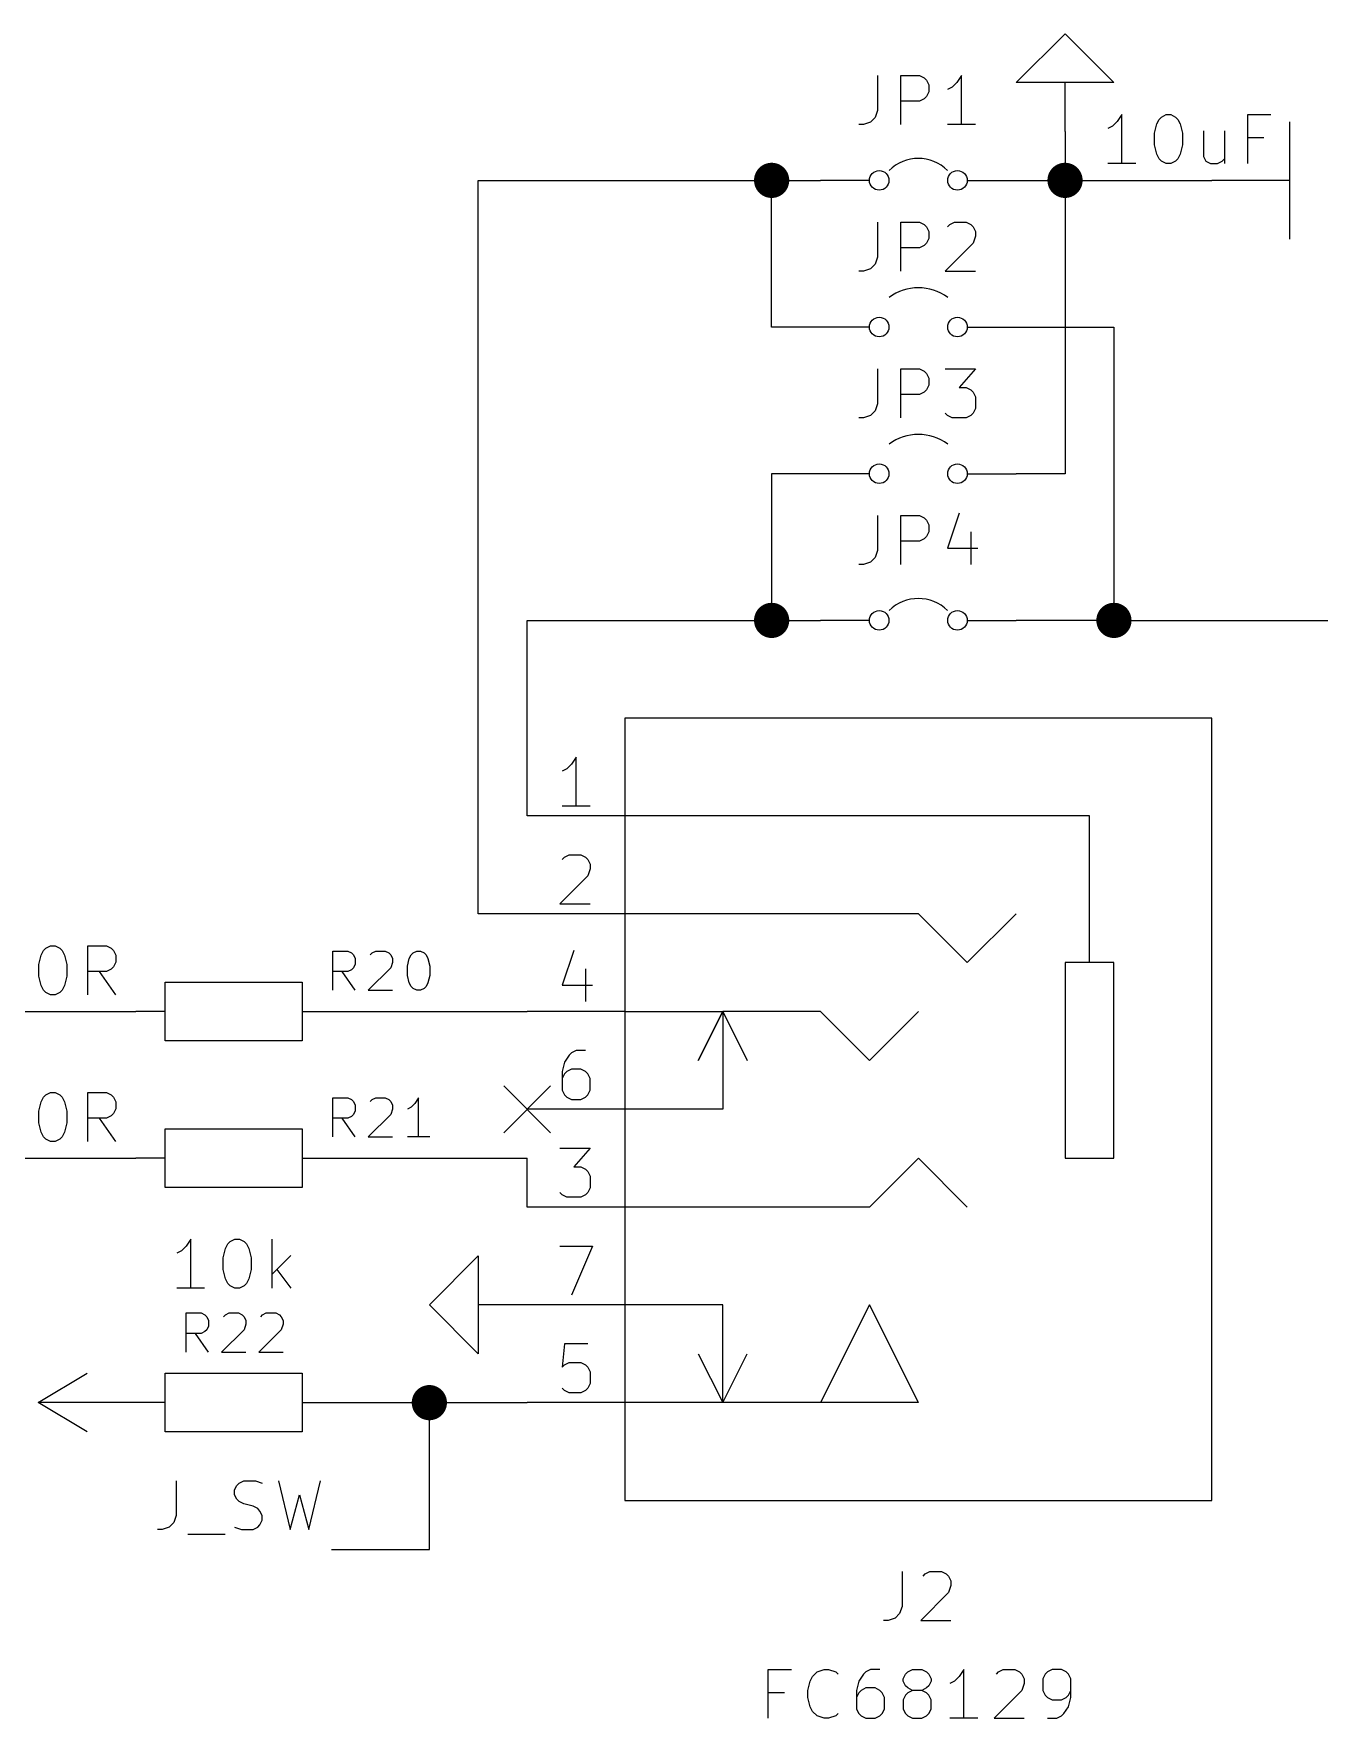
# Model space of a CAD drawing. Header units: inches. Extents: x 0.4 to 16.1, y -11.3 to -0.4.
# Drawn here: x 9.095 to 10.41, y -9.973 to -8.25 of the extents above; entities that cross this region are included whole.
import ezdxf

# ---------------------------------------------------------------- set-up
doc = ezdxf.new("R2010")
doc.units = ezdxf.units.IN
doc.header["$MEASUREMENT"] = 0
for name, color, linetype in [('BLUE', 174, 'CONTINUOUS'), ('GREENSIXTYFIVE', 129, 'CONTINUOUS'), ('LIGHTGREEN', 92, 'CONTINUOUS'), ('LIGHTRED', 12, 'CONTINUOUS'), ('RED', 14, 'CONTINUOUS'), ('REDSIX', 19, 'CONTINUOUS'), ('WHITE', 250, 'CONTINUOUS')]:
    doc.layers.add(name, color=color, linetype=linetype)

msp = doc.modelspace()

# ---------------------------------------------------------------- linework, layer by layer
at = {"layer": 'BLUE', "linetype": 'CONTINUOUS'}
for p, q in [((9.576, -9.326), (9.624, -9.374)), ((9.624, -9.326), (9.576, -9.374))]:
    msp.add_line(p, q, dxfattribs=at)
at = {"layer": 'GREENSIXTYFIVE', "linetype": 'CONTINUOUS'}
for p, q in [((9.9583, -8.2928), (9.9583, -8.3285)), ((9.9583, -8.2928), (9.9583, -8.3285)), ((9.9821, -8.3428), (9.9821, -8.2928)), ((9.9821, -8.2928), (10.0012, -8.2928)), ((9.9821, -8.3428), (9.9821, -8.2928)), ((9.9821, -8.2928), (10.0012, -8.2928)), ((10.0012, -8.2928), (10.006, -8.2952)), ((10.0012, -8.2928), (10.006, -8.2952)), ((10.006, -8.2952), (10.0083, -8.2976)), ((10.006, -8.2952), (10.0083, -8.2976)), ((10.0083, -8.2976), (10.0107, -8.3023)), ((10.0083, -8.2976), (10.0107, -8.3023)), ((10.0107, -8.3023), (10.0107, -8.3095)), ((10.0107, -8.3023), (10.0107, -8.3095)), ((10.0393, -8.2999), (10.0345, -8.3047)), ((10.0393, -8.2999), (10.0345, -8.3047)), ((10.044, -8.2928), (10.0393, -8.2999)), ((10.044, -8.2928), (10.0393, -8.2999)), ((10.044, -8.3428), (10.044, -8.2928)), ((10.044, -8.3428), (10.044, -8.2928)), ((10.0012, -8.319), (9.9821, -8.319)), ((10.0012, -8.319), (9.9821, -8.319)), ((10.006, -8.3166), (10.0012, -8.319)), ((10.006, -8.3166), (10.0012, -8.319)), ((10.0083, -8.3142), (10.006, -8.3166)), ((10.0083, -8.3142), (10.006, -8.3166)), ((10.0107, -8.3095), (10.0083, -8.3142)), ((10.0107, -8.3095), (10.0083, -8.3142)), ((10.0345, -8.3047), (10.0298, -8.3071)), ((10.0345, -8.3047), (10.0298, -8.3071)), ((9.956, -8.3357), (9.9512, -8.3404)), ((9.956, -8.3357), (9.9512, -8.3404)), ((9.9583, -8.3285), (9.956, -8.3357)), ((9.9583, -8.3285), (9.956, -8.3357)), ((10.2082, -8.3328), (10.2034, -8.3399)), ((10.2082, -8.3328), (10.2034, -8.3399)), ((10.2082, -8.3828), (10.2082, -8.3328)), ((10.2082, -8.3828), (10.2082, -8.3328)), ((10.2439, -8.3423), (10.2463, -8.3376)), ((10.2439, -8.3423), (10.2463, -8.3376)), ((10.2463, -8.3376), (10.2487, -8.3352)), ((10.2463, -8.3376), (10.2487, -8.3352)), ((10.2487, -8.3352), (10.2534, -8.3328)), ((10.2487, -8.3352), (10.2534, -8.3328)), ((10.2534, -8.3328), (10.2582, -8.3328)), ((10.2534, -8.3328), (10.2582, -8.3328)), ((10.2582, -8.3328), (10.2629, -8.3352)), ((10.2582, -8.3328), (10.2629, -8.3352)), ((10.2629, -8.3352), (10.2653, -8.3376)), ((10.2629, -8.3352), (10.2653, -8.3376)), ((10.2653, -8.3376), (10.2677, -8.3423)), ((10.2653, -8.3376), (10.2677, -8.3423)), ((10.3368, -8.3828), (10.3368, -8.3328)), ((10.3368, -8.3328), (10.3606, -8.3328)), ((10.3368, -8.3828), (10.3368, -8.3328)), ((10.3368, -8.3328), (10.3606, -8.3328)), ((9.944, -8.3428), (9.9393, -8.3428)), ((9.944, -8.3428), (9.9393, -8.3428)), ((9.9512, -8.3404), (9.944, -8.3428)), ((9.9512, -8.3404), (9.944, -8.3428)), ((10.0583, -8.3428), (10.0298, -8.3428)), ((10.0583, -8.3428), (10.0298, -8.3428)), ((10.1987, -8.3447), (10.1939, -8.3471)), ((10.1987, -8.3447), (10.1939, -8.3471)), ((10.2034, -8.3399), (10.1987, -8.3447)), ((10.2034, -8.3399), (10.1987, -8.3447)), ((10.2415, -8.3518), (10.2439, -8.3423)), ((10.2415, -8.3518), (10.2439, -8.3423)), ((10.2415, -8.3638), (10.2415, -8.3518)), ((10.2415, -8.3638), (10.2415, -8.3518)), ((10.2677, -8.3423), (10.2701, -8.3518)), ((10.2677, -8.3423), (10.2701, -8.3518)), ((10.2701, -8.3518), (10.2701, -8.3638)), ((10.2701, -8.3518), (10.2701, -8.3638)), ((10.2915, -8.3495), (10.2915, -8.3757)), ((10.2915, -8.3495), (10.2915, -8.3757)), ((10.3129, -8.3495), (10.3129, -8.3828)), ((10.3129, -8.3495), (10.3129, -8.3828)), ((10.2439, -8.3733), (10.2415, -8.3638)), ((10.2439, -8.3733), (10.2415, -8.3638)), ((10.2701, -8.3638), (10.2677, -8.3733)), ((10.2701, -8.3638), (10.2677, -8.3733)), ((10.3534, -8.3566), (10.3368, -8.3566)), ((10.3534, -8.3566), (10.3368, -8.3566)), ((10.2225, -8.3828), (10.1939, -8.3828)), ((10.2225, -8.3828), (10.1939, -8.3828)), ((10.2463, -8.378), (10.2439, -8.3733)), ((10.2463, -8.378), (10.2439, -8.3733)), ((10.2487, -8.3804), (10.2463, -8.378)), ((10.2487, -8.3804), (10.2463, -8.378)), ((10.2534, -8.3828), (10.2487, -8.3804)), ((10.2534, -8.3828), (10.2487, -8.3804)), ((10.2582, -8.3828), (10.2534, -8.3828)), ((10.2582, -8.3828), (10.2534, -8.3828)), ((10.2629, -8.3804), (10.2582, -8.3828)), ((10.2629, -8.3804), (10.2582, -8.3828)), ((10.2653, -8.378), (10.2629, -8.3804)), ((10.2653, -8.378), (10.2629, -8.3804)), ((10.2677, -8.3733), (10.2653, -8.378)), ((10.2677, -8.3733), (10.2653, -8.378)), ((10.2915, -8.3757), (10.2939, -8.3804)), ((10.2915, -8.3757), (10.2939, -8.3804)), ((10.2939, -8.3804), (10.2987, -8.3828)), ((10.2939, -8.3804), (10.2987, -8.3828)), ((10.2987, -8.3828), (10.3058, -8.3828)), ((10.2987, -8.3828), (10.3058, -8.3828)), ((10.3058, -8.3828), (10.3106, -8.3804)), ((10.3058, -8.3828), (10.3106, -8.3804)), ((10.3106, -8.3804), (10.3129, -8.378)), ((10.3106, -8.3804), (10.3129, -8.378)), ((9.9583, -8.4428), (9.9583, -8.4785)), ((9.9821, -8.4928), (9.9821, -8.4428)), ((9.9821, -8.4428), (10.0012, -8.4428)), ((10.0012, -8.4428), (10.006, -8.4452)), ((10.006, -8.4452), (10.0083, -8.4476)), ((10.0083, -8.4476), (10.0107, -8.4523)), ((10.0107, -8.4523), (10.0107, -8.4595)), ((10.0298, -8.4476), (10.0321, -8.4452)), ((10.0321, -8.4452), (10.0369, -8.4428)), ((10.0369, -8.4428), (10.0488, -8.4428)), ((10.0488, -8.4428), (10.0536, -8.4452)), ((10.0536, -8.4452), (10.056, -8.4476)), ((10.056, -8.4476), (10.0583, -8.4523)), ((10.0583, -8.4571), (10.056, -8.4642)), ((10.0583, -8.4523), (10.0583, -8.4571)), ((10.0012, -8.469), (9.9821, -8.469)), ((10.006, -8.4666), (10.0012, -8.469)), ((10.0083, -8.4642), (10.006, -8.4666)), ((10.0107, -8.4595), (10.0083, -8.4642)), ((10.056, -8.4642), (10.0274, -8.4928)), ((9.944, -8.4928), (9.9393, -8.4928)), ((9.9512, -8.4904), (9.944, -8.4928)), ((9.956, -8.4857), (9.9512, -8.4904)), ((9.9583, -8.4785), (9.956, -8.4857)), ((10.0274, -8.4928), (10.0583, -8.4928)), ((9.9583, -8.5928), (9.9583, -8.6285)), ((9.9821, -8.6428), (9.9821, -8.5928)), ((9.9821, -8.5928), (10.0012, -8.5928)), ((10.0012, -8.5928), (10.006, -8.5952)), ((10.006, -8.5952), (10.0083, -8.5976)), ((10.0274, -8.5928), (10.0583, -8.5928)), ((10.0583, -8.5928), (10.0417, -8.6119)), ((10.0083, -8.5976), (10.0107, -8.6023)), ((10.0107, -8.6095), (10.0083, -8.6142)), ((10.0107, -8.6023), (10.0107, -8.6095)), ((10.0417, -8.6119), (10.0488, -8.6119)), ((10.0488, -8.6119), (10.0536, -8.6142)), ((9.9583, -8.6285), (9.956, -8.6357)), ((10.0012, -8.619), (9.9821, -8.619)), ((10.006, -8.6166), (10.0012, -8.619)), ((10.0083, -8.6142), (10.006, -8.6166)), ((10.0536, -8.6142), (10.056, -8.6166)), ((10.056, -8.6166), (10.0583, -8.6214)), ((10.0583, -8.6214), (10.0583, -8.6333)), ((9.944, -8.6428), (9.9393, -8.6428)), ((9.9512, -8.6404), (9.944, -8.6428)), ((9.956, -8.6357), (9.9512, -8.6404)), ((10.0298, -8.6404), (10.0274, -8.638)), ((10.0345, -8.6428), (10.0298, -8.6404)), ((10.0488, -8.6428), (10.0345, -8.6428)), ((10.0536, -8.6404), (10.0488, -8.6428)), ((10.056, -8.638), (10.0536, -8.6404)), ((10.0583, -8.6333), (10.056, -8.638)), ((9.9583, -8.7428), (9.9583, -8.7785)), ((9.9821, -8.7928), (9.9821, -8.7428)), ((9.9821, -8.7428), (10.0012, -8.7428)), ((10.0012, -8.7428), (10.006, -8.7452)), ((10.006, -8.7452), (10.0083, -8.7476)), ((10.0083, -8.7476), (10.0107, -8.7523)), ((10.0417, -8.7404), (10.0298, -8.7761)), ((10.0012, -8.769), (9.9821, -8.769)), ((10.006, -8.7666), (10.0012, -8.769)), ((10.0083, -8.7642), (10.006, -8.7666)), ((10.0107, -8.7595), (10.0083, -8.7642)), ((10.0107, -8.7523), (10.0107, -8.7595)), ((10.0536, -8.7595), (10.0536, -8.7928)), ((9.956, -8.7857), (9.9512, -8.7904)), ((9.9583, -8.7785), (9.956, -8.7857)), ((10.0298, -8.7761), (10.0607, -8.7761)), ((9.944, -8.7928), (9.9393, -8.7928)), ((9.9512, -8.7904), (9.944, -8.7928)), ((9.1007, -9.2019), (9.1031, -9.1923)), ((9.1031, -9.1923), (9.1055, -9.1876)), ((9.1055, -9.1876), (9.1079, -9.1852)), ((9.1079, -9.1852), (9.1126, -9.1828)), ((9.1126, -9.1828), (9.1174, -9.1828)), ((9.1174, -9.1828), (9.1221, -9.1852)), ((9.1221, -9.1852), (9.1245, -9.1876)), ((9.1245, -9.1876), (9.1269, -9.1923)), ((9.1269, -9.1923), (9.1293, -9.2019)), ((9.1507, -9.2328), (9.1507, -9.1828)), ((9.1507, -9.1828), (9.1698, -9.1828)), ((9.1698, -9.1828), (9.1745, -9.1852)), ((9.1745, -9.1852), (9.1769, -9.1876)), ((9.1769, -9.1876), (9.1793, -9.1923)), ((9.1793, -9.1995), (9.1769, -9.2042)), ((9.1793, -9.1923), (9.1793, -9.1995)), ((9.4014, -9.2282), (9.4014, -9.1882)), ((9.4014, -9.1882), (9.4167, -9.1882)), ((9.4167, -9.1882), (9.4205, -9.1901)), ((9.4205, -9.1901), (9.4224, -9.1921)), ((9.4224, -9.1921), (9.4243, -9.1959)), ((9.4243, -9.1959), (9.4243, -9.2016)), ((9.4395, -9.1921), (9.4414, -9.1901)), ((9.4414, -9.1901), (9.4452, -9.1882)), ((9.4452, -9.1882), (9.4548, -9.1882)), ((9.4548, -9.1882), (9.4586, -9.1901)), ((9.4586, -9.1901), (9.4605, -9.1921)), ((9.4605, -9.1921), (9.4624, -9.1959)), ((9.4624, -9.1997), (9.4605, -9.2054)), ((9.4624, -9.1959), (9.4624, -9.1997)), ((9.4776, -9.2035), (9.4795, -9.1959)), ((9.4795, -9.1959), (9.4814, -9.1921)), ((9.4814, -9.1921), (9.4833, -9.1901)), ((9.4833, -9.1901), (9.4871, -9.1882)), ((9.4871, -9.1882), (9.4909, -9.1882)), ((9.4909, -9.1882), (9.4948, -9.1901)), ((9.4948, -9.1901), (9.4967, -9.1921)), ((9.4967, -9.1921), (9.4986, -9.1959)), ((9.4986, -9.1959), (9.5005, -9.2035)), ((9.1007, -9.2138), (9.1007, -9.2019)), ((9.1031, -9.2233), (9.1007, -9.2138)), ((9.1293, -9.2138), (9.1269, -9.2233)), ((9.1293, -9.2019), (9.1293, -9.2138)), ((9.1698, -9.209), (9.1507, -9.209)), ((9.1793, -9.2328), (9.1626, -9.209)), ((9.1745, -9.2066), (9.1698, -9.209)), ((9.1769, -9.2042), (9.1745, -9.2066)), ((9.4167, -9.2092), (9.4014, -9.2092)), ((9.4243, -9.2282), (9.411, -9.2092)), ((9.4205, -9.2073), (9.4167, -9.2092)), ((9.4224, -9.2054), (9.4205, -9.2073)), ((9.4243, -9.2016), (9.4224, -9.2054)), ((9.4605, -9.2054), (9.4376, -9.2282)), ((9.4776, -9.213), (9.4776, -9.2035)), ((9.4795, -9.2206), (9.4776, -9.213)), ((9.5005, -9.213), (9.4986, -9.2206)), ((9.5005, -9.2035), (9.5005, -9.213)), ((9.1055, -9.228), (9.1031, -9.2233)), ((9.1079, -9.2304), (9.1055, -9.228)), ((9.1126, -9.2328), (9.1079, -9.2304)), ((9.1174, -9.2328), (9.1126, -9.2328)), ((9.1221, -9.2304), (9.1174, -9.2328)), ((9.1245, -9.228), (9.1221, -9.2304)), ((9.1269, -9.2233), (9.1245, -9.228)), ((9.4376, -9.2282), (9.4624, -9.2282)), ((9.4814, -9.2244), (9.4795, -9.2206)), ((9.4833, -9.2263), (9.4814, -9.2244)), ((9.4871, -9.2282), (9.4833, -9.2263)), ((9.4909, -9.2282), (9.4871, -9.2282)), ((9.4948, -9.2263), (9.4909, -9.2282)), ((9.4967, -9.2244), (9.4948, -9.2263)), ((9.4986, -9.2206), (9.4967, -9.2244)), ((9.1031, -9.3423), (9.1055, -9.3376)), ((9.1055, -9.3376), (9.1079, -9.3352)), ((9.1079, -9.3352), (9.1126, -9.3328)), ((9.1126, -9.3328), (9.1174, -9.3328)), ((9.1174, -9.3328), (9.1221, -9.3352)), ((9.1221, -9.3352), (9.1245, -9.3376)), ((9.1245, -9.3376), (9.1269, -9.3423)), ((9.1507, -9.3828), (9.1507, -9.3328)), ((9.1507, -9.3328), (9.1698, -9.3328)), ((9.1698, -9.3328), (9.1745, -9.3352)), ((9.1745, -9.3352), (9.1769, -9.3376)), ((9.1769, -9.3376), (9.1793, -9.3423)), ((9.1007, -9.3519), (9.1031, -9.3423)), ((9.1007, -9.3638), (9.1007, -9.3519)), ((9.1269, -9.3423), (9.1293, -9.3519)), ((9.1293, -9.3519), (9.1293, -9.3638)), ((9.1769, -9.3542), (9.1745, -9.3566)), ((9.1793, -9.3495), (9.1769, -9.3542)), ((9.1793, -9.3423), (9.1793, -9.3495)), ((9.4014, -9.3782), (9.4014, -9.3382)), ((9.4014, -9.3382), (9.4167, -9.3382)), ((9.4167, -9.3382), (9.4205, -9.3401)), ((9.4205, -9.3401), (9.4224, -9.3421)), ((9.4224, -9.3421), (9.4243, -9.3459)), ((9.4243, -9.3516), (9.4224, -9.3554)), ((9.4243, -9.3459), (9.4243, -9.3516)), ((9.4395, -9.3421), (9.4414, -9.3401)), ((9.4414, -9.3401), (9.4452, -9.3382)), ((9.4452, -9.3382), (9.4548, -9.3382)), ((9.4548, -9.3382), (9.4586, -9.3401)), ((9.4586, -9.3401), (9.4605, -9.3421)), ((9.4605, -9.3421), (9.4624, -9.3459)), ((9.4624, -9.3497), (9.4605, -9.3554)), ((9.4624, -9.3459), (9.4624, -9.3497)), ((9.4814, -9.3478), (9.4776, -9.3497)), ((9.4852, -9.344), (9.4814, -9.3478)), ((9.489, -9.3382), (9.4852, -9.344)), ((9.489, -9.3782), (9.489, -9.3382)), ((9.1031, -9.3733), (9.1007, -9.3638)), ((9.1293, -9.3638), (9.1269, -9.3733)), ((9.1698, -9.359), (9.1507, -9.359)), ((9.1793, -9.3828), (9.1626, -9.359)), ((9.1745, -9.3566), (9.1698, -9.359)), ((9.4167, -9.3592), (9.4014, -9.3592)), ((9.4243, -9.3782), (9.411, -9.3592)), ((9.4205, -9.3573), (9.4167, -9.3592)), ((9.4224, -9.3554), (9.4205, -9.3573)), ((9.4605, -9.3554), (9.4376, -9.3782)), ((9.1055, -9.378), (9.1031, -9.3733)), ((9.1079, -9.3804), (9.1055, -9.378)), ((9.1126, -9.3828), (9.1079, -9.3804)), ((9.1174, -9.3828), (9.1126, -9.3828)), ((9.1221, -9.3804), (9.1174, -9.3828)), ((9.1245, -9.378), (9.1221, -9.3804)), ((9.1269, -9.3733), (9.1245, -9.378)), ((9.4376, -9.3782), (9.4624, -9.3782)), ((9.5005, -9.3782), (9.4776, -9.3782)), ((9.2512, -9.4899), (9.2464, -9.4947)), ((9.2512, -9.4899), (9.2464, -9.4947)), ((9.256, -9.4828), (9.2512, -9.4899)), ((9.256, -9.4828), (9.2512, -9.4899)), ((9.256, -9.5328), (9.256, -9.4828)), ((9.256, -9.5328), (9.256, -9.4828)), ((9.2893, -9.5019), (9.2917, -9.4923)), ((9.2893, -9.5019), (9.2917, -9.4923)), ((9.2917, -9.4923), (9.294, -9.4876)), ((9.2917, -9.4923), (9.294, -9.4876)), ((9.294, -9.4876), (9.2964, -9.4852)), ((9.294, -9.4876), (9.2964, -9.4852)), ((9.2964, -9.4852), (9.3012, -9.4828)), ((9.2964, -9.4852), (9.3012, -9.4828)), ((9.3012, -9.4828), (9.306, -9.4828)), ((9.3012, -9.4828), (9.306, -9.4828)), ((9.306, -9.4828), (9.3107, -9.4852)), ((9.306, -9.4828), (9.3107, -9.4852)), ((9.3107, -9.4852), (9.3131, -9.4876)), ((9.3107, -9.4852), (9.3131, -9.4876)), ((9.3131, -9.4876), (9.3155, -9.4923)), ((9.3131, -9.4876), (9.3155, -9.4923)), ((9.3155, -9.4923), (9.3179, -9.5019)), ((9.3155, -9.4923), (9.3179, -9.5019)), ((9.3393, -9.5328), (9.3393, -9.4828)), ((9.3393, -9.5328), (9.3393, -9.4828)), ((9.2464, -9.4947), (9.2417, -9.4971)), ((9.2464, -9.4947), (9.2417, -9.4971)), ((9.2893, -9.5138), (9.2893, -9.5019)), ((9.2893, -9.5138), (9.2893, -9.5019)), ((9.3179, -9.5019), (9.3179, -9.5138)), ((9.3179, -9.5019), (9.3179, -9.5138)), ((9.3583, -9.4995), (9.3393, -9.5185)), ((9.3583, -9.4995), (9.3393, -9.5185)), ((9.2917, -9.5233), (9.2893, -9.5138)), ((9.2917, -9.5233), (9.2893, -9.5138)), ((9.294, -9.528), (9.2917, -9.5233)), ((9.294, -9.528), (9.2917, -9.5233)), ((9.3155, -9.5233), (9.3131, -9.528)), ((9.3155, -9.5233), (9.3131, -9.528)), ((9.3179, -9.5138), (9.3155, -9.5233)), ((9.3179, -9.5138), (9.3155, -9.5233)), ((9.344, -9.5138), (9.3583, -9.5328)), ((9.344, -9.5138), (9.3583, -9.5328)), ((9.2702, -9.5328), (9.2417, -9.5328)), ((9.2702, -9.5328), (9.2417, -9.5328)), ((9.2964, -9.5304), (9.294, -9.528)), ((9.2964, -9.5304), (9.294, -9.528)), ((9.3012, -9.5328), (9.2964, -9.5304)), ((9.3012, -9.5328), (9.2964, -9.5304)), ((9.306, -9.5328), (9.3012, -9.5328)), ((9.306, -9.5328), (9.3012, -9.5328)), ((9.3107, -9.5304), (9.306, -9.5328)), ((9.3107, -9.5304), (9.306, -9.5328)), ((9.3131, -9.528), (9.3107, -9.5304)), ((9.3131, -9.528), (9.3107, -9.5304)), ((9.2514, -9.5982), (9.2514, -9.5582)), ((9.2514, -9.5582), (9.2667, -9.5582)), ((9.2514, -9.5982), (9.2514, -9.5582)), ((9.2514, -9.5582), (9.2667, -9.5582)), ((9.2667, -9.5582), (9.2705, -9.5601)), ((9.2667, -9.5582), (9.2705, -9.5601)), ((9.2705, -9.5601), (9.2724, -9.5621)), ((9.2705, -9.5601), (9.2724, -9.5621)), ((9.2895, -9.5621), (9.2914, -9.5601)), ((9.2895, -9.5621), (9.2914, -9.5601)), ((9.2914, -9.5601), (9.2952, -9.5582)), ((9.2914, -9.5601), (9.2952, -9.5582)), ((9.2952, -9.5582), (9.3048, -9.5582)), ((9.2952, -9.5582), (9.3048, -9.5582)), ((9.3048, -9.5582), (9.3086, -9.5601)), ((9.3048, -9.5582), (9.3086, -9.5601)), ((9.3086, -9.5601), (9.3105, -9.5621)), ((9.3086, -9.5601), (9.3105, -9.5621)), ((9.3276, -9.5621), (9.3295, -9.5601)), ((9.3276, -9.5621), (9.3295, -9.5601)), ((9.3295, -9.5601), (9.3333, -9.5582)), ((9.3295, -9.5601), (9.3333, -9.5582)), ((9.3333, -9.5582), (9.3429, -9.5582)), ((9.3333, -9.5582), (9.3429, -9.5582)), ((9.3429, -9.5582), (9.3467, -9.5601)), ((9.3429, -9.5582), (9.3467, -9.5601)), ((9.3467, -9.5601), (9.3486, -9.5621)), ((9.3467, -9.5601), (9.3486, -9.5621)), ((9.2705, -9.5773), (9.2667, -9.5792)), ((9.2705, -9.5773), (9.2667, -9.5792)), ((9.2724, -9.5754), (9.2705, -9.5773)), ((9.2724, -9.5754), (9.2705, -9.5773)), ((9.2724, -9.5621), (9.2743, -9.5659)), ((9.2724, -9.5621), (9.2743, -9.5659)), ((9.2743, -9.5716), (9.2724, -9.5754)), ((9.2743, -9.5716), (9.2724, -9.5754)), ((9.2743, -9.5659), (9.2743, -9.5716)), ((9.2743, -9.5659), (9.2743, -9.5716)), ((9.3105, -9.5754), (9.2876, -9.5982)), ((9.3105, -9.5754), (9.2876, -9.5982)), ((9.3105, -9.5621), (9.3124, -9.5659)), ((9.3105, -9.5621), (9.3124, -9.5659)), ((9.3124, -9.5697), (9.3105, -9.5754)), ((9.3124, -9.5697), (9.3105, -9.5754)), ((9.3124, -9.5659), (9.3124, -9.5697)), ((9.3124, -9.5659), (9.3124, -9.5697)), ((9.3486, -9.5754), (9.3257, -9.5982)), ((9.3486, -9.5754), (9.3257, -9.5982)), ((9.3486, -9.5621), (9.3505, -9.5659)), ((9.3486, -9.5621), (9.3505, -9.5659)), ((9.3505, -9.5697), (9.3486, -9.5754)), ((9.3505, -9.5697), (9.3486, -9.5754)), ((9.3505, -9.5659), (9.3505, -9.5697)), ((9.3505, -9.5659), (9.3505, -9.5697)), ((9.2667, -9.5792), (9.2514, -9.5792)), ((9.2667, -9.5792), (9.2514, -9.5792)), ((9.2743, -9.5982), (9.261, -9.5792)), ((9.2743, -9.5982), (9.261, -9.5792)), ((9.2876, -9.5982), (9.3124, -9.5982)), ((9.2876, -9.5982), (9.3124, -9.5982)), ((9.3257, -9.5982), (9.3505, -9.5982)), ((9.3257, -9.5982), (9.3505, -9.5982)), ((9.9833, -9.8228), (9.9833, -9.8585)), ((9.9833, -9.8228), (9.9833, -9.8585)), ((10.0048, -9.8276), (10.0071, -9.8252)), ((10.0048, -9.8276), (10.0071, -9.8252)), ((10.0071, -9.8252), (10.0119, -9.8228)), ((10.0071, -9.8252), (10.0119, -9.8228)), ((10.0119, -9.8228), (10.0238, -9.8228)), ((10.0119, -9.8228), (10.0238, -9.8228)), ((10.0238, -9.8228), (10.0286, -9.8252)), ((10.0238, -9.8228), (10.0286, -9.8252)), ((10.0286, -9.8252), (10.0309, -9.8276)), ((10.0286, -9.8252), (10.0309, -9.8276)), ((10.0309, -9.8276), (10.0333, -9.8323)), ((10.0309, -9.8276), (10.0333, -9.8323)), ((10.0333, -9.8371), (10.0309, -9.8442)), ((10.0333, -9.8371), (10.0309, -9.8442)), ((10.0333, -9.8323), (10.0333, -9.8371)), ((10.0333, -9.8323), (10.0333, -9.8371)), ((10.0309, -9.8442), (10.0024, -9.8728)), ((10.0309, -9.8442), (10.0024, -9.8728)), ((9.9762, -9.8704), (9.969, -9.8728)), ((9.9762, -9.8704), (9.969, -9.8728)), ((9.9809, -9.8657), (9.9762, -9.8704)), ((9.9809, -9.8657), (9.9762, -9.8704)), ((9.9833, -9.8585), (9.9809, -9.8657)), ((9.9833, -9.8585), (9.9809, -9.8657)), ((9.969, -9.8728), (9.9643, -9.8728)), ((9.969, -9.8728), (9.9643, -9.8728)), ((10.0024, -9.8728), (10.0333, -9.8728)), ((10.0024, -9.8728), (10.0333, -9.8728)), ((9.8464, -9.9728), (9.8464, -9.9228)), ((9.8464, -9.9228), (9.8702, -9.9228)), ((9.8464, -9.9728), (9.8464, -9.9228)), ((9.8464, -9.9228), (9.8702, -9.9228)), ((9.8964, -9.9252), (9.9036, -9.9228)), ((9.8964, -9.9252), (9.9036, -9.9228)), ((9.9036, -9.9228), (9.9083, -9.9228)), ((9.9036, -9.9228), (9.9083, -9.9228)), ((9.9083, -9.9228), (9.9155, -9.9252)), ((9.9083, -9.9228), (9.9155, -9.9252)), ((9.9512, -9.9228), (9.9464, -9.9252)), ((9.9512, -9.9228), (9.9464, -9.9252)), ((9.9607, -9.9228), (9.9512, -9.9228)), ((9.9607, -9.9228), (9.9512, -9.9228)), ((9.9893, -9.9252), (9.994, -9.9228)), ((9.9893, -9.9252), (9.994, -9.9228)), ((9.994, -9.9228), (10.0036, -9.9228)), ((9.994, -9.9228), (10.0036, -9.9228)), ((10.0036, -9.9228), (10.0083, -9.9252)), ((10.0036, -9.9228), (10.0083, -9.9252)), ((10.0464, -9.9228), (10.0417, -9.9299)), ((10.0464, -9.9228), (10.0417, -9.9299)), ((10.0464, -9.9728), (10.0464, -9.9228)), ((10.0464, -9.9728), (10.0464, -9.9228)), ((10.0821, -9.9252), (10.0869, -9.9228)), ((10.0821, -9.9252), (10.0869, -9.9228)), ((10.0869, -9.9228), (10.0988, -9.9228)), ((10.0869, -9.9228), (10.0988, -9.9228)), ((10.0988, -9.9228), (10.1036, -9.9252)), ((10.0988, -9.9228), (10.1036, -9.9252)), ((10.1369, -9.9228), (10.1321, -9.9252)), ((10.1369, -9.9228), (10.1321, -9.9252)), ((10.1464, -9.9228), (10.1369, -9.9228)), ((10.1464, -9.9228), (10.1369, -9.9228)), ((10.1512, -9.9252), (10.1464, -9.9228)), ((10.1512, -9.9252), (10.1464, -9.9228)), ((9.8869, -9.9442), (9.8893, -9.9347)), ((9.8869, -9.9442), (9.8893, -9.9347)), ((9.8893, -9.9347), (9.8917, -9.9299)), ((9.8893, -9.9347), (9.8917, -9.9299)), ((9.8917, -9.9299), (9.8964, -9.9252)), ((9.8917, -9.9299), (9.8964, -9.9252)), ((9.9155, -9.9252), (9.9179, -9.9276)), ((9.9155, -9.9252), (9.9179, -9.9276)), ((9.9393, -9.9347), (9.9369, -9.9442)), ((9.9393, -9.9347), (9.9369, -9.9442)), ((9.944, -9.9276), (9.9393, -9.9347)), ((9.944, -9.9276), (9.9393, -9.9347)), ((9.9464, -9.9252), (9.944, -9.9276)), ((9.9464, -9.9252), (9.944, -9.9276)), ((9.9845, -9.9323), (9.9869, -9.9276)), ((9.9845, -9.9323), (9.9869, -9.9276)), ((9.9845, -9.9347), (9.9845, -9.9323)), ((9.9845, -9.9347), (9.9845, -9.9323)), ((9.9869, -9.9395), (9.9845, -9.9347)), ((9.9869, -9.9395), (9.9845, -9.9347)), ((9.9869, -9.9276), (9.9893, -9.9252)), ((9.9869, -9.9276), (9.9893, -9.9252)), ((9.9893, -9.9418), (9.9869, -9.9395)), ((9.9893, -9.9418), (9.9869, -9.9395)), ((10.0083, -9.9252), (10.0107, -9.9276)), ((10.0083, -9.9252), (10.0107, -9.9276)), ((10.0107, -9.9395), (10.0083, -9.9418)), ((10.0107, -9.9395), (10.0083, -9.9418)), ((10.0107, -9.9276), (10.0131, -9.9323)), ((10.0107, -9.9276), (10.0131, -9.9323)), ((10.0131, -9.9347), (10.0107, -9.9395)), ((10.0131, -9.9347), (10.0107, -9.9395)), ((10.0131, -9.9323), (10.0131, -9.9347)), ((10.0131, -9.9323), (10.0131, -9.9347)), ((10.0369, -9.9347), (10.0321, -9.9371)), ((10.0369, -9.9347), (10.0321, -9.9371)), ((10.0417, -9.9299), (10.0369, -9.9347)), ((10.0417, -9.9299), (10.0369, -9.9347)), ((10.0798, -9.9276), (10.0821, -9.9252)), ((10.0798, -9.9276), (10.0821, -9.9252)), ((10.1036, -9.9252), (10.1059, -9.9276)), ((10.1036, -9.9252), (10.1059, -9.9276)), ((10.1059, -9.9276), (10.1083, -9.9323)), ((10.1059, -9.9276), (10.1083, -9.9323)), ((10.1083, -9.9371), (10.1059, -9.9442)), ((10.1083, -9.9371), (10.1059, -9.9442)), ((10.1083, -9.9323), (10.1083, -9.9371)), ((10.1083, -9.9323), (10.1083, -9.9371)), ((10.1298, -9.9276), (10.1274, -9.9323)), ((10.1298, -9.9276), (10.1274, -9.9323)), ((10.1274, -9.9323), (10.1274, -9.9442)), ((10.1274, -9.9323), (10.1274, -9.9442)), ((10.1321, -9.9252), (10.1298, -9.9276)), ((10.1321, -9.9252), (10.1298, -9.9276)), ((10.1536, -9.9276), (10.1512, -9.9252)), ((10.1536, -9.9276), (10.1512, -9.9252)), ((10.1559, -9.9323), (10.1536, -9.9276)), ((10.1559, -9.9323), (10.1536, -9.9276)), ((10.1559, -9.9514), (10.1559, -9.9323)), ((10.1559, -9.9514), (10.1559, -9.9323)), ((9.8631, -9.9466), (9.8464, -9.9466)), ((9.8631, -9.9466), (9.8464, -9.9466)), ((9.8869, -9.9514), (9.8869, -9.9442)), ((9.8869, -9.9514), (9.8869, -9.9442)), ((9.8893, -9.9609), (9.8869, -9.9514)), ((9.8893, -9.9609), (9.8869, -9.9514)), ((9.9369, -9.9442), (9.9369, -9.9633)), ((9.9369, -9.9442), (9.9369, -9.9633)), ((9.9393, -9.9466), (9.9369, -9.9514)), ((9.9393, -9.9466), (9.9369, -9.9514)), ((9.9417, -9.9442), (9.9393, -9.9466)), ((9.9417, -9.9442), (9.9393, -9.9466)), ((9.9464, -9.9418), (9.9417, -9.9442)), ((9.9464, -9.9418), (9.9417, -9.9442)), ((9.956, -9.9418), (9.9464, -9.9418)), ((9.956, -9.9418), (9.9464, -9.9418)), ((9.9607, -9.9442), (9.956, -9.9418)), ((9.9607, -9.9442), (9.956, -9.9418)), ((9.9631, -9.9466), (9.9607, -9.9442)), ((9.9631, -9.9466), (9.9607, -9.9442)), ((9.9655, -9.9514), (9.9631, -9.9466)), ((9.9655, -9.9514), (9.9631, -9.9466)), ((9.9655, -9.9633), (9.9655, -9.9514)), ((9.9655, -9.9633), (9.9655, -9.9514)), ((9.9869, -9.949), (9.9845, -9.9538)), ((9.9869, -9.949), (9.9845, -9.9538)), ((9.9845, -9.9538), (9.9845, -9.9633)), ((9.9845, -9.9538), (9.9845, -9.9633)), ((9.9893, -9.9466), (9.9869, -9.949)), ((9.9893, -9.9466), (9.9869, -9.949)), ((9.994, -9.9442), (9.9893, -9.9418)), ((9.994, -9.9442), (9.9893, -9.9418)), ((9.994, -9.9442), (9.9893, -9.9466)), ((9.994, -9.9442), (9.9893, -9.9466)), ((10.0036, -9.9442), (9.994, -9.9442)), ((10.0036, -9.9442), (9.994, -9.9442)), ((10.0083, -9.9418), (10.0036, -9.9442)), ((10.0083, -9.9418), (10.0036, -9.9442)), ((10.0083, -9.9466), (10.0036, -9.9442)), ((10.0083, -9.9466), (10.0036, -9.9442)), ((10.0107, -9.949), (10.0083, -9.9466)), ((10.0107, -9.949), (10.0083, -9.9466)), ((10.0131, -9.9538), (10.0107, -9.949)), ((10.0131, -9.9538), (10.0107, -9.949)), ((10.0131, -9.9633), (10.0131, -9.9538)), ((10.0131, -9.9633), (10.0131, -9.9538)), ((10.1059, -9.9442), (10.0774, -9.9728)), ((10.1059, -9.9442), (10.0774, -9.9728)), ((10.1274, -9.9442), (10.1298, -9.949)), ((10.1274, -9.9442), (10.1298, -9.949)), ((10.1298, -9.949), (10.1321, -9.9514)), ((10.1298, -9.949), (10.1321, -9.9514)), ((10.1321, -9.9514), (10.1369, -9.9538)), ((10.1321, -9.9514), (10.1369, -9.9538)), ((10.1369, -9.9538), (10.1464, -9.9538)), ((10.1369, -9.9538), (10.1464, -9.9538)), ((10.1464, -9.9538), (10.1512, -9.9514)), ((10.1464, -9.9538), (10.1512, -9.9514)), ((10.1512, -9.9514), (10.1536, -9.949)), ((10.1512, -9.9514), (10.1536, -9.949)), ((10.1536, -9.949), (10.1559, -9.9442)), ((10.1536, -9.949), (10.1559, -9.9442)), ((10.1536, -9.9609), (10.1559, -9.9514)), ((10.1536, -9.9609), (10.1559, -9.9514)), ((9.8917, -9.9657), (9.8893, -9.9609)), ((9.8917, -9.9657), (9.8893, -9.9609)), ((9.8964, -9.9704), (9.8917, -9.9657)), ((9.8964, -9.9704), (9.8917, -9.9657)), ((9.9036, -9.9728), (9.8964, -9.9704)), ((9.9036, -9.9728), (9.8964, -9.9704)), ((9.9083, -9.9728), (9.9036, -9.9728)), ((9.9083, -9.9728), (9.9036, -9.9728)), ((9.9155, -9.9704), (9.9083, -9.9728)), ((9.9155, -9.9704), (9.9083, -9.9728)), ((9.9179, -9.968), (9.9155, -9.9704)), ((9.9179, -9.968), (9.9155, -9.9704)), ((9.9369, -9.9633), (9.9393, -9.968)), ((9.9369, -9.9633), (9.9393, -9.968)), ((9.9393, -9.968), (9.9417, -9.9704)), ((9.9393, -9.968), (9.9417, -9.9704)), ((9.9417, -9.9704), (9.9464, -9.9728)), ((9.9417, -9.9704), (9.9464, -9.9728)), ((9.9464, -9.9728), (9.956, -9.9728)), ((9.9464, -9.9728), (9.956, -9.9728)), ((9.956, -9.9728), (9.9607, -9.9704)), ((9.956, -9.9728), (9.9607, -9.9704)), ((9.9607, -9.9704), (9.9631, -9.968)), ((9.9607, -9.9704), (9.9631, -9.968)), ((9.9631, -9.968), (9.9655, -9.9633)), ((9.9631, -9.968), (9.9655, -9.9633)), ((9.9845, -9.9633), (9.9869, -9.968)), ((9.9845, -9.9633), (9.9869, -9.968)), ((9.9869, -9.968), (9.9893, -9.9704)), ((9.9869, -9.968), (9.9893, -9.9704)), ((9.9893, -9.9704), (9.994, -9.9728)), ((9.9893, -9.9704), (9.994, -9.9728)), ((9.994, -9.9728), (10.0036, -9.9728)), ((9.994, -9.9728), (10.0036, -9.9728)), ((10.0036, -9.9728), (10.0083, -9.9704)), ((10.0036, -9.9728), (10.0083, -9.9704)), ((10.0083, -9.9704), (10.0107, -9.968)), ((10.0083, -9.9704), (10.0107, -9.968)), ((10.0107, -9.968), (10.0131, -9.9633)), ((10.0107, -9.968), (10.0131, -9.9633)), ((10.0607, -9.9728), (10.0321, -9.9728)), ((10.0607, -9.9728), (10.0321, -9.9728)), ((10.0774, -9.9728), (10.1083, -9.9728)), ((10.0774, -9.9728), (10.1083, -9.9728)), ((10.1321, -9.9728), (10.1417, -9.9728)), ((10.1321, -9.9728), (10.1417, -9.9728)), ((10.1417, -9.9728), (10.1464, -9.9704)), ((10.1417, -9.9728), (10.1464, -9.9704)), ((10.1464, -9.9704), (10.1488, -9.968)), ((10.1464, -9.9704), (10.1488, -9.968)), ((10.1488, -9.968), (10.1536, -9.9609)), ((10.1488, -9.968), (10.1536, -9.9609))]:
    msp.add_line(p, q, dxfattribs=at)
at = {"layer": 'LIGHTGREEN', "linetype": 'CONTINUOUS'}
for p, q in [((10.15, -8.35), (10.15, -8.4)), ((9.55, -8.4), (9.85, -8.4)), ((9.55, -9.15), (9.55, -8.4)), ((9.85, -8.55), (9.85, -8.4)), ((9.85, -8.4), (9.9, -8.4)), ((10.1, -8.4), (10.15, -8.4)), ((10.15, -8.4), (10.3, -8.4)), ((10.15, -8.4), (10.15, -8.7)), ((9.9, -8.55), (9.85, -8.55)), ((10.1, -8.55), (10.2, -8.55)), ((10.2, -8.55), (10.2, -8.85)), ((9.85, -8.7), (9.85, -8.85)), ((9.9, -8.7), (9.85, -8.7)), ((10.15, -8.7), (10.1, -8.7)), ((9.6, -8.85), (9.85, -8.85)), ((9.6, -9.05), (9.6, -8.85)), ((9.85, -8.85), (9.9, -8.85)), ((10.2, -8.85), (10.1, -8.85)), ((10.2, -8.85), (10.6, -8.85)), ((9.6, -9.15), (9.55, -9.15)), ((8.8, -9.25), (9.2, -9.25)), ((9.4, -9.25), (9.6, -9.25)), ((8.5, -9.4), (9.2, -9.4)), ((9.4, -9.4), (9.6, -9.4)), ((9.6, -9.45), (9.6, -9.4)), ((9.4, -9.65), (9.5, -9.65)), ((9.5, -9.65), (9.6, -9.65)), ((9.5, -9.8), (9.5, -9.65)), ((9.4, -9.8), (9.5, -9.8))]:
    msp.add_line(p, q, dxfattribs=at)
at = {"layer": 'LIGHTGREEN', "const_width": 0.018}
for points in [[(9.841, -8.4, 1), (9.859, -8.4, 1)], [(10.141, -8.4, 1), (10.159, -8.4, 1)], [(9.841, -8.85, 1), (9.859, -8.85, 1)], [(10.191, -8.85, 1), (10.209, -8.85, 1)], [(9.491, -9.65, 1), (9.509, -9.65, 1)]]:
    msp.add_lwpolyline(points, format="xyb", close=True, dxfattribs=at)
at = {"layer": 'LIGHTRED', "linetype": 'CONTINUOUS'}
for p, q in [((9.65, -8.9899), (9.6452, -8.997)), ((9.65, -8.9899), (9.6452, -8.997)), ((9.65, -9.0399), (9.65, -8.9899)), ((9.65, -9.0399), (9.65, -8.9899)), ((9.6405, -9.0018), (9.6357, -9.0042)), ((9.6405, -9.0018), (9.6357, -9.0042)), ((9.6452, -8.997), (9.6405, -9.0018)), ((9.6452, -8.997), (9.6405, -9.0018)), ((9.6643, -9.0399), (9.6357, -9.0399)), ((9.6643, -9.0399), (9.6357, -9.0399)), ((9.6357, -9.0946), (9.6381, -9.0923)), ((9.6357, -9.0946), (9.6381, -9.0923)), ((9.6381, -9.0923), (9.6429, -9.0899)), ((9.6381, -9.0923), (9.6429, -9.0899)), ((9.6429, -9.0899), (9.6548, -9.0899)), ((9.6429, -9.0899), (9.6548, -9.0899)), ((9.6548, -9.0899), (9.6595, -9.0923)), ((9.6548, -9.0899), (9.6595, -9.0923)), ((9.6595, -9.0923), (9.6619, -9.0946)), ((9.6595, -9.0923), (9.6619, -9.0946)), ((9.6619, -9.0946), (9.6643, -9.0994)), ((9.6619, -9.0946), (9.6643, -9.0994)), ((9.6619, -9.1113), (9.6333, -9.1399)), ((9.6619, -9.1113), (9.6333, -9.1399)), ((9.6643, -9.1042), (9.6619, -9.1113)), ((9.6643, -9.1042), (9.6619, -9.1113)), ((9.6643, -9.0994), (9.6643, -9.1042)), ((9.6643, -9.0994), (9.6643, -9.1042)), ((9.6333, -9.1399), (9.6643, -9.1399)), ((9.6333, -9.1399), (9.6643, -9.1399)), ((9.6476, -9.1875), (9.6357, -9.2232)), ((9.6476, -9.1875), (9.6357, -9.2232)), ((9.6595, -9.2065), (9.6595, -9.2399)), ((9.6595, -9.2065), (9.6595, -9.2399)), ((9.6357, -9.2232), (9.6667, -9.2232)), ((9.6357, -9.2232), (9.6667, -9.2232)), ((9.6381, -9.3018), (9.6357, -9.3113)), ((9.6381, -9.3018), (9.6357, -9.3113)), ((9.6429, -9.2946), (9.6381, -9.3018)), ((9.6429, -9.2946), (9.6381, -9.3018)), ((9.6452, -9.2923), (9.6429, -9.2946)), ((9.6452, -9.2923), (9.6429, -9.2946)), ((9.65, -9.2899), (9.6452, -9.2923)), ((9.65, -9.2899), (9.6452, -9.2923)), ((9.6595, -9.2899), (9.65, -9.2899)), ((9.6595, -9.2899), (9.65, -9.2899)), ((9.6357, -9.3113), (9.6357, -9.3304)), ((9.6357, -9.3113), (9.6357, -9.3304)), ((9.6381, -9.3137), (9.6357, -9.3184)), ((9.6381, -9.3137), (9.6357, -9.3184)), ((9.6405, -9.3113), (9.6381, -9.3137)), ((9.6405, -9.3113), (9.6381, -9.3137)), ((9.6452, -9.3089), (9.6405, -9.3113)), ((9.6452, -9.3089), (9.6405, -9.3113)), ((9.6548, -9.3089), (9.6452, -9.3089)), ((9.6548, -9.3089), (9.6452, -9.3089)), ((9.6595, -9.3113), (9.6548, -9.3089)), ((9.6595, -9.3113), (9.6548, -9.3089)), ((9.6619, -9.3137), (9.6595, -9.3113)), ((9.6619, -9.3137), (9.6595, -9.3113)), ((9.6643, -9.3184), (9.6619, -9.3137)), ((9.6643, -9.3184), (9.6619, -9.3137)), ((9.6643, -9.3304), (9.6643, -9.3184)), ((9.6643, -9.3304), (9.6643, -9.3184)), ((9.6357, -9.3304), (9.6381, -9.3351)), ((9.6357, -9.3304), (9.6381, -9.3351)), ((9.6381, -9.3351), (9.6405, -9.3375)), ((9.6381, -9.3351), (9.6405, -9.3375)), ((9.6405, -9.3375), (9.6452, -9.3399)), ((9.6405, -9.3375), (9.6452, -9.3399)), ((9.6548, -9.3399), (9.6595, -9.3375)), ((9.6548, -9.3399), (9.6595, -9.3375)), ((9.6595, -9.3375), (9.6619, -9.3351)), ((9.6595, -9.3375), (9.6619, -9.3351)), ((9.6619, -9.3351), (9.6643, -9.3304)), ((9.6619, -9.3351), (9.6643, -9.3304)), ((9.6452, -9.3399), (9.6548, -9.3399)), ((9.6452, -9.3399), (9.6548, -9.3399)), ((9.6333, -9.3899), (9.6643, -9.3899)), ((9.6333, -9.3899), (9.6643, -9.3899)), ((9.6643, -9.3899), (9.6476, -9.4089)), ((9.6643, -9.3899), (9.6476, -9.4089)), ((9.6476, -9.4089), (9.6548, -9.4089)), ((9.6476, -9.4089), (9.6548, -9.4089)), ((9.6548, -9.4089), (9.6595, -9.4113)), ((9.6548, -9.4089), (9.6595, -9.4113)), ((9.6595, -9.4113), (9.6619, -9.4137)), ((9.6595, -9.4113), (9.6619, -9.4137)), ((9.6619, -9.4137), (9.6643, -9.4184)), ((9.6619, -9.4137), (9.6643, -9.4184)), ((9.6643, -9.4184), (9.6643, -9.4304)), ((9.6643, -9.4184), (9.6643, -9.4304)), ((9.6357, -9.4375), (9.6333, -9.4351)), ((9.6357, -9.4375), (9.6333, -9.4351)), ((9.6405, -9.4399), (9.6357, -9.4375)), ((9.6405, -9.4399), (9.6357, -9.4375)), ((9.6548, -9.4399), (9.6405, -9.4399)), ((9.6548, -9.4399), (9.6405, -9.4399)), ((9.6595, -9.4375), (9.6548, -9.4399)), ((9.6595, -9.4375), (9.6548, -9.4399)), ((9.6619, -9.4351), (9.6595, -9.4375)), ((9.6619, -9.4351), (9.6595, -9.4375)), ((9.6643, -9.4304), (9.6619, -9.4351)), ((9.6643, -9.4304), (9.6619, -9.4351)), ((9.6333, -9.4899), (9.6667, -9.4899)), ((9.6333, -9.4899), (9.6667, -9.4899)), ((9.6667, -9.4899), (9.6452, -9.5399)), ((9.6667, -9.4899), (9.6452, -9.5399)), ((9.6381, -9.5899), (9.6357, -9.6137)), ((9.6381, -9.5899), (9.6357, -9.6137)), ((9.6619, -9.5899), (9.6381, -9.5899)), ((9.6619, -9.5899), (9.6381, -9.5899)), ((9.6357, -9.6137), (9.6381, -9.6113)), ((9.6357, -9.6137), (9.6381, -9.6113)), ((9.6381, -9.6113), (9.6429, -9.6089)), ((9.6381, -9.6113), (9.6429, -9.6089)), ((9.6429, -9.6089), (9.6548, -9.6089)), ((9.6429, -9.6089), (9.6548, -9.6089)), ((9.6548, -9.6089), (9.6595, -9.6113)), ((9.6548, -9.6089), (9.6595, -9.6113)), ((9.6595, -9.6113), (9.6619, -9.6137)), ((9.6595, -9.6113), (9.6619, -9.6137)), ((9.6619, -9.6137), (9.6643, -9.6184)), ((9.6619, -9.6137), (9.6643, -9.6184)), ((9.6643, -9.6304), (9.6619, -9.6351)), ((9.6643, -9.6304), (9.6619, -9.6351)), ((9.6643, -9.6184), (9.6643, -9.6304)), ((9.6643, -9.6184), (9.6643, -9.6304)), ((9.6381, -9.6375), (9.6357, -9.6351)), ((9.6381, -9.6375), (9.6357, -9.6351)), ((9.6429, -9.6399), (9.6381, -9.6375)), ((9.6429, -9.6399), (9.6381, -9.6375)), ((9.6548, -9.6399), (9.6429, -9.6399)), ((9.6548, -9.6399), (9.6429, -9.6399)), ((9.6595, -9.6375), (9.6548, -9.6399)), ((9.6595, -9.6375), (9.6548, -9.6399)), ((9.6619, -9.6351), (9.6595, -9.6375)), ((9.6619, -9.6351), (9.6595, -9.6375))]:
    msp.add_line(p, q, dxfattribs=at)
at = {"layer": 'RED', "linetype": 'CONTINUOUS'}
for p, q in [((10.1, -8.3), (10.15, -8.25)), ((10.15, -8.25), (10.2, -8.3)), ((10.15, -8.3), (10.1, -8.3)), ((10.15, -8.35), (10.15, -8.3)), ((10.2, -8.3), (10.15, -8.3)), ((10.38, -8.46), (10.38, -8.34)), ((9.95, -8.4), (9.9, -8.4)), ((9.95, -8.4), (9.9, -8.4)), ((10.05, -8.4), (10.1, -8.4)), ((10.05, -8.4), (10.1, -8.4)), ((10.38, -8.4), (10.3, -8.4)), ((10.38, -8.4), (10.3, -8.4)), ((9.95, -8.55), (9.9, -8.55)), ((10.05, -8.55), (10.1, -8.55)), ((9.95, -8.7), (9.9, -8.7)), ((10.05, -8.7), (10.1, -8.7)), ((9.95, -8.85), (9.9, -8.85)), ((10.05, -8.85), (10.1, -8.85)), ((10.3, -8.95), (9.7, -8.95)), ((9.7, -8.95), (9.7, -9.75)), ((10.3, -9.75), (10.3, -8.95)), ((9.7, -9.05), (9.6, -9.05)), ((9.7, -9.05), (9.6, -9.05)), ((10.175, -9.05), (9.7, -9.05)), ((10.175, -9.2), (10.175, -9.05)), ((9.7, -9.15), (9.6, -9.15)), ((9.7, -9.15), (9.6, -9.15)), ((10, -9.15), (9.7, -9.15)), ((10.05, -9.2), (10, -9.15)), ((10.1, -9.15), (10.05, -9.2)), ((10.2, -9.2), (10.15, -9.2)), ((10.15, -9.2), (10.15, -9.4)), ((10.2, -9.4), (10.2, -9.2)), ((9.23, -9.28), (9.23, -9.22)), ((9.23, -9.22), (9.37, -9.22)), ((9.37, -9.22), (9.37, -9.28)), ((9.23, -9.25), (9.2, -9.25)), ((9.37, -9.25), (9.4, -9.25)), ((9.7, -9.25), (9.6, -9.25)), ((9.7, -9.25), (9.6, -9.25)), ((9.7, -9.25), (9.8, -9.25)), ((9.8, -9.25), (9.775, -9.3)), ((9.775, -9.3), (9.8, -9.25)), ((9.9, -9.25), (9.8, -9.25)), ((9.8, -9.25), (9.8, -9.35)), ((9.8, -9.25), (9.825, -9.3)), ((9.95, -9.3), (9.9, -9.25)), ((10, -9.25), (9.95, -9.3)), ((9.37, -9.28), (9.23, -9.28)), ((9.7, -9.35), (9.6, -9.35)), ((9.7, -9.35), (9.6, -9.35)), ((9.8, -9.35), (9.7, -9.35)), ((9.23, -9.43), (9.23, -9.37)), ((9.23, -9.37), (9.37, -9.37)), ((9.37, -9.37), (9.37, -9.43)), ((9.23, -9.4), (9.2, -9.4)), ((9.37, -9.4), (9.4, -9.4)), ((10, -9.4), (9.95, -9.45)), ((10.05, -9.45), (10, -9.4)), ((10.15, -9.4), (10.2, -9.4)), ((9.37, -9.43), (9.23, -9.43)), ((9.7, -9.45), (9.6, -9.45)), ((9.7, -9.45), (9.6, -9.45)), ((9.95, -9.45), (9.7, -9.45)), ((9.5, -9.55), (9.55, -9.5)), ((9.55, -9.5), (9.55, -9.55)), ((9.55, -9.6), (9.5, -9.55)), ((9.6, -9.55), (9.55, -9.55)), ((9.55, -9.55), (9.55, -9.6)), ((9.7, -9.55), (9.6, -9.55)), ((9.7, -9.55), (9.6, -9.55)), ((9.8, -9.55), (9.7, -9.55)), ((9.8, -9.65), (9.8, -9.55)), ((9.95, -9.55), (9.9, -9.65)), ((10, -9.65), (9.95, -9.55)), ((9.775, -9.6), (9.8, -9.65)), ((9.8, -9.65), (9.825, -9.6)), ((9.1, -9.65), (9.15, -9.62)), ((9.23, -9.68), (9.23, -9.62)), ((9.23, -9.62), (9.37, -9.62)), ((9.37, -9.62), (9.37, -9.68)), ((9.15, -9.68), (9.1, -9.65)), ((9.2, -9.65), (9.1, -9.65)), ((9.23, -9.65), (9.2, -9.65)), ((9.23, -9.65), (9.2, -9.65)), ((9.37, -9.65), (9.4, -9.65)), ((9.37, -9.65), (9.4, -9.65)), ((9.7, -9.65), (9.6, -9.65)), ((9.7, -9.65), (9.6, -9.65)), ((10, -9.65), (9.7, -9.65)), ((9.37, -9.68), (9.23, -9.68)), ((9.7, -9.75), (10.3, -9.75))]:
    msp.add_line(p, q, dxfattribs=at)
at = {"layer": 'RED'}
for centre in [(9.96, -8.4), (10.04, -8.4), (9.96, -8.55), (10.04, -8.55), (9.96, -8.7), (10.04, -8.7), (9.96, -8.85), (10.04, -8.85)]:
    msp.add_circle(centre, 0.01, dxfattribs=at)
for centre, radius, start, end in [((10, -8.42), 0.0424, 45.0039, 134.9961), ((10, -8.56), 0.0501, 53.2249, 126.7751), ((10, -8.71), 0.0501, 53.2249, 126.7751), ((10, -8.87), 0.0424, 45.0039, 134.9961)]:
    msp.add_arc(centre, radius, start, end, dxfattribs=at)
at = {"layer": 'REDSIX', "linetype": 'CONTINUOUS'}
for p, q in [((9.2411, -9.7298), (9.2411, -9.7655)), ((9.303, -9.7346), (9.3054, -9.7322)), ((9.3054, -9.7322), (9.3102, -9.7298)), ((9.3102, -9.7298), (9.3221, -9.7298)), ((9.3221, -9.7298), (9.3292, -9.7322)), ((9.3459, -9.7298), (9.3578, -9.7798)), ((9.3768, -9.7798), (9.3887, -9.7298)), ((9.3007, -9.7393), (9.303, -9.7346)), ((9.3007, -9.7441), (9.3007, -9.7393)), ((9.303, -9.7488), (9.3007, -9.7441)), ((9.3054, -9.7512), (9.303, -9.7488)), ((9.3578, -9.7798), (9.3673, -9.7441)), ((9.3673, -9.7441), (9.3768, -9.7798)), ((9.2411, -9.7655), (9.2387, -9.7727)), ((9.3102, -9.7536), (9.3054, -9.7512)), ((9.3197, -9.756), (9.3102, -9.7536)), ((9.3245, -9.7584), (9.3197, -9.756)), ((9.3268, -9.7608), (9.3245, -9.7584)), ((9.3292, -9.7655), (9.3268, -9.7608)), ((9.3292, -9.7703), (9.3292, -9.7655)), ((9.2268, -9.7798), (9.2221, -9.7798)), ((9.234, -9.7774), (9.2268, -9.7798)), ((9.2387, -9.7727), (9.234, -9.7774)), ((9.253, -9.7846), (9.2911, -9.7846)), ((9.3007, -9.7774), (9.3078, -9.7798)), ((9.3078, -9.7798), (9.3197, -9.7798)), ((9.3197, -9.7798), (9.3245, -9.7774)), ((9.3245, -9.7774), (9.3268, -9.775)), ((9.3268, -9.775), (9.3292, -9.7703))]:
    msp.add_line(p, q, dxfattribs=at)
at = {"layer": 'WHITE', "linetype": 'CONTINUOUS'}
for p, q in [((10.3, -8.95), (9.7, -8.95)), ((9.7, -8.95), (9.7, -9.75)), ((10.3, -9.75), (10.3, -8.95)), ((9.7, -9.75), (10.3, -9.75))]:
    msp.add_line(p, q, dxfattribs=at)

doc.saveas('drawing.dxf')
